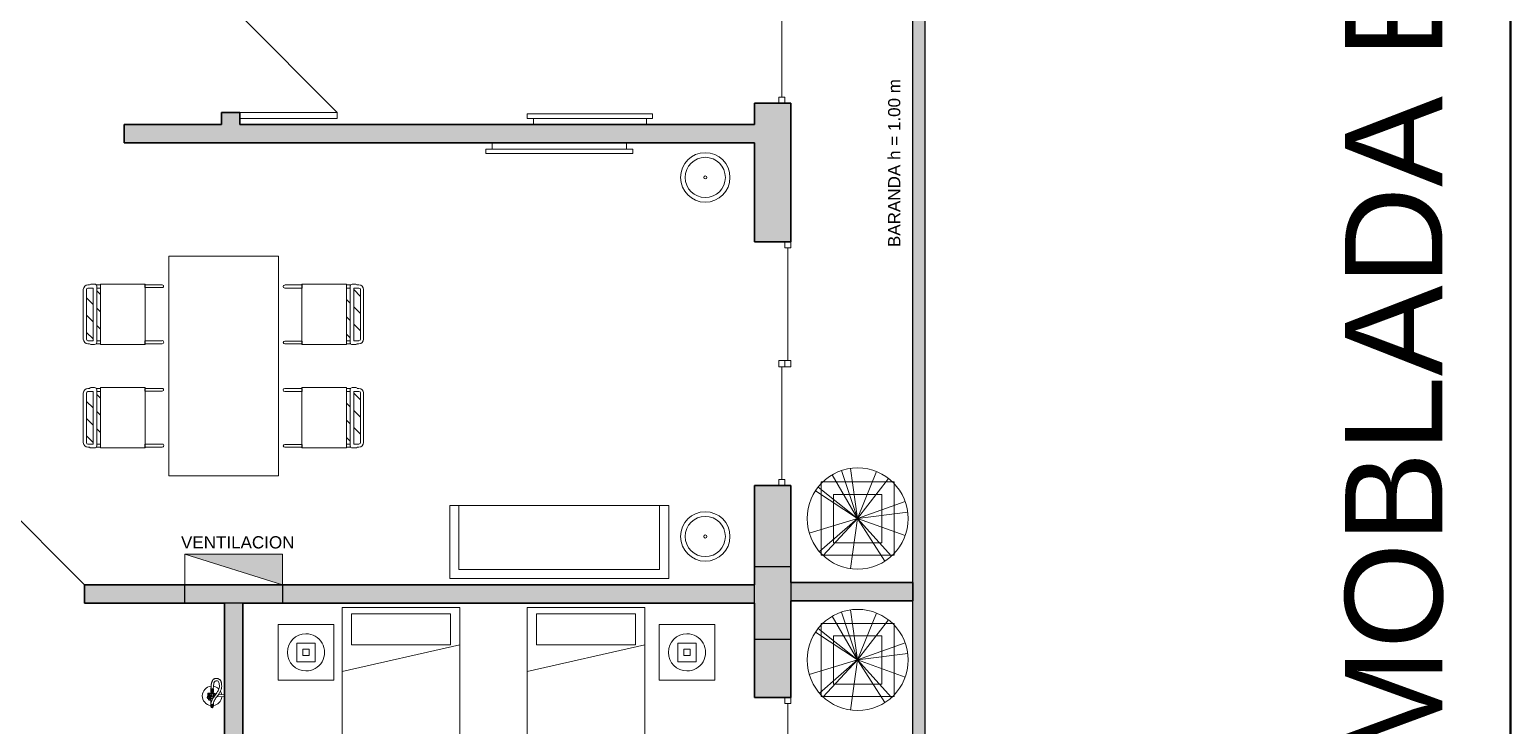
# Model space of a CAD drawing. Header units: metres. Extents: x 42 to 294, y -52 to 32.
# Drawn here: x 155.63 to 167.79, y 19.33 to 25.04 of the extents above; entities that cross this region are included whole.
import ezdxf

# ---------------------------------------------------------------- set-up
doc = ezdxf.new("R2010")
doc.units = ezdxf.units.M
doc.header["$LTSCALE"] = 0.15
doc.layers.get('0').update_dxf_attribs({"lineweight": 20})
for name, color, linetype, lineweight in [('A-DETLGEM', 3, 'Continuous', 9), ('A-DOORSYM', 1, 'Continuous', 9), ('A-ELEVOTM', 1, 'Continuous', 9), ('A-FLORPAM', 8, 'Continuous', 9), ('A-WALL', 2, 'Continuous', 30), ('E-LITEEQM', 4, 'Continuous', 9), ('I-DETLFUM', 2, 'Continuous', 9), ('L-DETLGEM', 6, 'Continuous', 9), ('L-PLNTBEM', 3, 'Continuous', 9), ('RECUADRO', 82, 'Continuous', 50), ('VENTILACIONES', 4, 'Continuous', 9)]:
    doc.layers.add(name, color=color, linetype=linetype, lineweight=lineweight)
doc.layers.add('Hatch', color=8, linetype='Continuous')
doc.layers.add('MUROS', color=11, linetype='Continuous')
doc.styles.get("Standard").update_dxf_attribs({"font": 'arial.ttf', "height": 0.15})
pattern_1 = [(315, (156.59649, 23.89981), (0.0707107, 0.0707107), [])]

# ---------------------------------------------------------------- blocks, each defined once
blk = doc.blocks.new('Deslizante-2 Paneles - 2000 x 2100mm-72-02 Primer piso')
at = {"layer": 'A-DOORSYM', "lineweight": 13}
for p, q in [((-1, 0.277), (-1, 0.227)), ((-1, 0.277), (-0.95, 0.277)), ((-0.95, 0.277), (-0.95, 0.227)), ((-0.0254, 0.277), (-0.0254, 0.227)), ((-0.0254, 0.277), (0.0254, 0.277)), ((0.0254, 0.277), (0.0254, 0.227)), ((-1, 0.227), (-0.95, 0.227)), ((-0.0254, 0.227), (-0.0254, 0.177)), ((-0.0254, 0.227), (0.0254, 0.227)), ((-0.0254, 0.227), (0.0254, 0.227)), ((-0.0254, 0.177), (0.0254, 0.177)), ((0.0254, 0.227), (0.0254, 0.177)), ((0.9492, 0.227), (0.9492, 0.177)), ((0.9492, 0.227), (1, 0.227)), ((0.9492, 0.177), (1, 0.177)), ((1, 0.227), (1, 0.177))]:
    blk.add_line(p, q, dxfattribs=at)
at = {"layer": 'A-ELEVOTM'}
for p, q in [((-0.95, 0.252), (-0.0254, 0.252)), ((0.0254, 0.202), (0.9492, 0.202))]:
    blk.add_line(p, q, dxfattribs=at)
blk = doc.blocks.new('Puerta de 1 hoja - 90 x 210 cm-70-02 Primer piso')
at = {"layer": 'A-DOORSYM', "lineweight": 13}
for p, q in [((0.717, -0.975), (-0.183, -0.075)), ((0.717, -0.975), (-0.183, -0.075)), ((0.717, -0.075), (0.717, -0.975))]:
    blk.add_line(p, q, dxfattribs=at)
blk = doc.blocks.new('Puerta de 1 hoja - 80 x 210 cm-66-02 Primer piso')
at = {"layer": 'A-DOORSYM', "lineweight": 13}
for p, q in [((0.667, 0.875), (-0.133, 0.075)), ((0.667, 0.875), (-0.133, 0.075)), ((0.667, 0.075), (0.667, 0.875))]:
    blk.add_line(p, q, dxfattribs=at)
blk = doc.blocks.new('Bed _3_ - 0965 x 1905mm - Twin-89-02 Primer piso')
at = {"layer": 'I-DETLFUM'}
for p, q in [((0.754, 0.907), (-0.211, 0.907)), ((-0.211, 0.907), (-0.211, -0.998)), ((-0.211, 0.907), (-0.211, -0.998)), ((-0.211, 0.907), (0.754, 0.907)), ((-0.135, 0.856), (-0.135, 0.602)), ((-0.135, 0.856), (0.678, 0.856)), ((0.678, 0.856), (0.678, 0.602)), ((0.754, -0.998), (0.754, 0.907)), ((0.754, 0.907), (0.754, -0.998)), ((0.754, 0.602), (-0.211, 0.384)), ((-0.135, 0.602), (0.678, 0.602)), ((-0.211, -0.998), (0.754, -0.998)), ((-0.211, -0.998), (0.754, -0.998))]:
    blk.add_line(p, q, dxfattribs=at)
blk = doc.blocks.new('Mesa-Mesita de noche - 0457 x 0457 x 0610 mm-22-02 Primer piso')
at = {"layer": 'I-DETLFUM'}
for p, q in [((0.004, 0), (0.004, 0.457)), ((0.004, 0.457), (0.461, 0.457)), ((0.461, 0.457), (0.461, 0)), ((0.461, 0), (0.004, 0))]:
    blk.add_line(p, q, dxfattribs=at)
blk = doc.blocks.new('Table Lamp _2_ - 60 watt Incandescent-23-02 Primer piso')
at = {"layer": 'E-LITEEQM'}
for p, q in [((-0.0762, -0.0762), (-0.0762, 0.0762)), ((-0.0762, 0.0762), (0.0762, 0.0762)), ((-0.0254, -0.0254), (-0.0254, 0.0254)), ((-0.0254, 0.0254), (0.0254, 0.0254)), ((0.0254, 0.0254), (0.0254, -0.0254)), ((0.0762, 0.0762), (0.0762, -0.0762)), ((0.0762, -0.0762), (-0.0762, -0.0762)), ((0.0254, -0.0254), (-0.0254, -0.0254))]:
    blk.add_line(p, q, dxfattribs=at)
for start, end in [(360, 180), (180, 360)]:
    blk.add_arc((0, 0), 0.1524, start, end, dxfattribs=at)
blk = doc.blocks.new('Television - Plasma - 42_-123-02 Primer piso')
at = {"layer": 'I-DETLFUM'}
for p, q in [((0.5715, 0.0889), (-0.4572, 0.0889)), ((-0.4572, 0.0889), (-0.4572, 0.0508)), ((-0.4572, 0.0508), (-0.4572, 0.0889)), ((-0.4572, 0.0889), (0.5715, 0.0889)), ((-0.4572, 0.0508), (-0.4064, 0.0508)), ((0.5715, 0.0508), (-0.4572, 0.0508)), ((-0.4064, 0.0508), (-0.4064, 0)), ((-0.4064, 0), (-0.4064, 0.0508)), ((0.5207, 0.0508), (0.5715, 0.0508)), ((0.5207, 0), (0.5207, 0.0508)), ((0.5207, 0.0508), (0.5207, 0)), ((0.5715, 0.0508), (0.5715, 0.0889)), ((0.5715, 0.0889), (0.5715, 0.0508))]:
    blk.add_line(p, q, dxfattribs=at)
blk = doc.blocks.new('Table - Dining _1_ - 900 x 1800mm-78-02 Primer piso')
at = {"layer": 'I-DETLFUM'}
for p, q in [((0.918, 0.545), (-0.882, 0.545)), ((-0.882, 0.545), (-0.882, -0.355)), ((-0.882, -0.355), (-0.882, 0.545)), ((-0.882, 0.545), (0.918, 0.545)), ((0.918, -0.355), (0.918, 0.545)), ((0.918, 0.545), (0.918, -0.355)), ((-0.882, -0.355), (0.918, -0.355)), ((0.918, -0.355), (-0.882, -0.355))]:
    blk.add_line(p, q, dxfattribs=at)
blk = doc.blocks.new('Chair - Kinder - Chair - Kinder-77-02 Primer piso')
at = {"layer": 'I-DETLFUM'}
for p, q in [((-0.252, 0.346), (-0.252, 0.203)), ((-0.229, 0.203), (-0.229, 0.346)), ((0.206, 0.346), (0.206, 0.203)), ((0.231, 0.203), (0.231, 0.346)), ((0.237, 0.206), (-0.258, 0.206)), ((-0.258, 0.206), (-0.258, -0.162)), ((-0.252, 0.203), (-0.229, 0.203)), ((0.206, 0.203), (0.231, 0.203)), ((0.237, -0.162), (0.237, 0.206)), ((-0.258, -0.162), (0.237, -0.162)), ((-0.258, -0.209), (-0.258, -0.239)), ((-0.226, -0.162), (-0.252, -0.162)), ((-0.252, -0.162), (-0.252, -0.196)), ((0.221, -0.192), (-0.241, -0.192)), ((-0.241, -0.192), (-0.231, -0.192)), ((-0.226, -0.192), (-0.226, -0.162)), ((-0.226, -0.222), (0.206, -0.222)), ((-0.226, -0.264), (-0.226, -0.222)), ((0.231, -0.162), (0.206, -0.162)), ((0.206, -0.162), (0.206, -0.192)), ((0.206, -0.222), (0.206, -0.264)), ((0.231, -0.196), (0.231, -0.162)), ((0.237, -0.239), (0.237, -0.209)), ((-0.252, -0.25), (-0.252, -0.264)), ((0.193, -0.276), (-0.213, -0.276)), ((-0.213, -0.302), (0.193, -0.302)), ((0.231, -0.264), (0.231, -0.25))]:
    blk.add_line(p, q, dxfattribs=at)
for centre, radius, start, end in [((-0.241, 0.346), 0.0111, 360, 180), ((0.218, 0.346), 0.0127, 360, 180), ((-0.241, -0.209), 0.0171, 92.1268, 180), ((-0.239, -0.236), 0.0192, 189.5463, 229.0764), ((-0.241, -0.209), 0.0171, 89.5465, 128.9719), ((0.22, -0.209), 0.0171, 360, 87.8732), ((0.22, -0.209), 0.0171, 51.0281, 87.8732), ((0.218, -0.236), 0.0192, 310.9236, 350.4537), ((-0.213, -0.264), 0.0381, 180, 270), ((-0.213, -0.264), 0.0127, 180, 270), ((0.193, -0.264), 0.0381, 270, 360), ((0.193, -0.264), 0.0127, 270, 360)]:
    blk.add_arc(centre, radius, start, end, dxfattribs=at)
blk = doc.blocks.new('Chair - Kinder - Chair - Kinder-105-02 Primer piso')
at = {"layer": 'I-DETLFUM'}
for p, q in [((-0.252, 0.346), (-0.252, 0.203)), ((-0.229, 0.203), (-0.229, 0.346)), ((0.206, 0.346), (0.206, 0.203)), ((0.231, 0.203), (0.231, 0.346)), ((0.237, 0.206), (-0.258, 0.206)), ((-0.258, 0.206), (-0.258, -0.162)), ((-0.252, 0.203), (-0.229, 0.203)), ((0.206, 0.203), (0.231, 0.203)), ((0.237, -0.162), (0.237, 0.206)), ((-0.258, -0.162), (0.237, -0.162)), ((-0.258, -0.209), (-0.258, -0.239)), ((-0.226, -0.162), (-0.252, -0.162)), ((-0.252, -0.162), (-0.252, -0.196)), ((0.221, -0.192), (-0.241, -0.192)), ((-0.241, -0.192), (-0.231, -0.192)), ((-0.226, -0.192), (-0.226, -0.162)), ((-0.226, -0.222), (0.206, -0.222)), ((-0.226, -0.264), (-0.226, -0.222)), ((0.231, -0.162), (0.206, -0.162)), ((0.206, -0.162), (0.206, -0.192)), ((0.206, -0.222), (0.206, -0.264)), ((0.231, -0.196), (0.231, -0.162)), ((0.237, -0.239), (0.237, -0.209)), ((-0.252, -0.25), (-0.252, -0.264)), ((0.193, -0.276), (-0.213, -0.276)), ((-0.213, -0.302), (0.193, -0.302)), ((0.231, -0.264), (0.231, -0.25))]:
    blk.add_line(p, q, dxfattribs=at)
for centre, radius, start, end in [((-0.241, 0.346), 0.0111, 360, 180), ((0.218, 0.346), 0.0127, 360, 180), ((-0.241, -0.209), 0.0171, 92.1268, 180), ((-0.239, -0.236), 0.0192, 189.5463, 229.0764), ((-0.241, -0.209), 0.0171, 89.5465, 128.9719), ((0.22, -0.209), 0.0171, 360, 87.8732), ((0.22, -0.209), 0.0171, 51.0281, 87.8732), ((0.218, -0.236), 0.0192, 310.9236, 350.4537), ((-0.213, -0.264), 0.0381, 180, 270), ((-0.213, -0.264), 0.0127, 180, 270), ((0.193, -0.264), 0.0381, 270, 360), ((0.193, -0.264), 0.0127, 270, 360)]:
    blk.add_arc(centre, radius, start, end, dxfattribs=at)
blk = doc.blocks.new('Chair - Kinder - Chair - Kinder-125-02 Primer piso')
at = {"layer": 'I-DETLFUM'}
for p, q in [((-0.252, 0.346), (-0.252, 0.203)), ((-0.229, 0.203), (-0.229, 0.346)), ((0.206, 0.346), (0.206, 0.203)), ((0.231, 0.203), (0.231, 0.346)), ((0.237, 0.206), (-0.258, 0.206)), ((-0.258, 0.206), (-0.258, -0.162)), ((-0.252, 0.203), (-0.229, 0.203)), ((0.206, 0.203), (0.231, 0.203)), ((0.237, -0.162), (0.237, 0.206)), ((-0.258, -0.162), (0.237, -0.162)), ((-0.258, -0.209), (-0.258, -0.239)), ((-0.226, -0.162), (-0.252, -0.162)), ((-0.252, -0.162), (-0.252, -0.196)), ((0.221, -0.192), (-0.241, -0.192)), ((-0.241, -0.192), (-0.231, -0.192)), ((-0.226, -0.192), (-0.226, -0.162)), ((-0.226, -0.222), (0.206, -0.222)), ((-0.226, -0.264), (-0.226, -0.222)), ((0.231, -0.162), (0.206, -0.162)), ((0.206, -0.162), (0.206, -0.192)), ((0.206, -0.222), (0.206, -0.264)), ((0.231, -0.196), (0.231, -0.162)), ((0.237, -0.239), (0.237, -0.209)), ((-0.252, -0.25), (-0.252, -0.264)), ((0.193, -0.276), (-0.213, -0.276)), ((-0.213, -0.302), (0.193, -0.302)), ((0.231, -0.264), (0.231, -0.25))]:
    blk.add_line(p, q, dxfattribs=at)
for centre, radius, start, end in [((-0.241, 0.346), 0.0111, 360, 180), ((0.218, 0.346), 0.0127, 360, 180), ((-0.241, -0.209), 0.0171, 92.1268, 180), ((-0.239, -0.236), 0.0192, 189.5463, 229.0764), ((-0.241, -0.209), 0.0171, 89.5465, 128.9719), ((0.22, -0.209), 0.0171, 360, 87.8732), ((0.22, -0.209), 0.0171, 51.0281, 87.8732), ((0.218, -0.236), 0.0192, 310.9236, 350.4537), ((-0.213, -0.264), 0.0381, 180, 270), ((-0.213, -0.264), 0.0127, 180, 270), ((0.193, -0.264), 0.0381, 270, 360), ((0.193, -0.264), 0.0127, 270, 360)]:
    blk.add_arc(centre, radius, start, end, dxfattribs=at)
blk = doc.blocks.new('Contemporary Seating - 3 Seater Sofa-84-02 Primer piso')
at = {"layer": 'I-DETLFUM'}
for p, q in [((1.021, 0), (-0.779, 0)), ((-0.779, 0), (-0.779, -0.6)), ((1.021, -0.6), (1.021, 0)), ((1.021, 0), (-0.779, 0)), ((-0.779, 0), (-0.779, -0.6)), ((-0.702, -0.076), (0.945, -0.076)), ((-0.702, -0.6), (-0.702, -0.076)), ((0.945, -0.076), (0.945, -0.6)), ((1.021, -0.6), (1.021, 0)), ((-0.779, -0.6), (1.021, -0.6)), ((-0.779, -0.6), (-0.702, -0.6)), ((-0.702, -0.6), (0.945, -0.6)), ((1.021, -0.6), (0.945, -0.6))]:
    blk.add_line(p, q, dxfattribs=at)
blk = doc.blocks.new('Television - Plasma - 50_-126-02 Primer piso')
at = {"layer": 'I-DETLFUM'}
for p, q in [((-0.4953, 0), (-0.4953, -0.0508)), ((-0.4953, 0), (-0.4953, -0.0508)), ((0.6096, -0.0508), (0.6096, 0)), ((0.6096, -0.0508), (0.6096, 0)), ((-0.4953, -0.0508), (-0.5461, -0.0508)), ((-0.5461, -0.0508), (-0.5461, -0.0889)), ((-0.5461, -0.0508), (-0.5461, -0.0889)), ((0.6604, -0.0508), (-0.5461, -0.0508)), ((-0.5461, -0.0889), (0.6604, -0.0889)), ((-0.5461, -0.0889), (0.6604, -0.0889)), ((0.6604, -0.0508), (0.6096, -0.0508)), ((0.6604, -0.0889), (0.6604, -0.0508)), ((0.6604, -0.0889), (0.6604, -0.0508))]:
    blk.add_line(p, q, dxfattribs=at)
blk = doc.blocks.new('Floor Lamp _5_ - 100 watt Incandescent-92-02 Primer piso')
at = {"layer": 'E-LITEEQM'}
for radius, start, end in [(0.203, 0, 180), (0.203, 360, 180), (0.165, 360, 180), (0.203, 180, 0), (0.203, 180, 360), (0.165, 180, 360), (0.0127, 360, 180), (0.0127, 180, 360)]:
    blk.add_arc((0, 0), radius, start, end, dxfattribs=at)
blk = doc.blocks.new('Tiesto - 0600 x 0600mm-93-02 Primer piso')
at = {"layer": 'L-DETLGEM'}
for p, q in [((-0.3, -0.3), (-0.3, 0.3)), ((-0.3, 0.3), (0.3, 0.3)), ((0.3, 0.3), (0.3, -0.3)), ((-0.1984, 0.1984), (-0.1984, -0.1984)), ((0.1984, 0.1984), (-0.1984, 0.1984)), ((0.1984, -0.1984), (0.1984, 0.1984)), ((-0.1984, -0.1984), (0.1984, -0.1984)), ((0.3, -0.3), (-0.3, -0.3))]:
    blk.add_line(p, q, dxfattribs=at)
blk = doc.blocks.new('RPC Tree - Deciduous - Gray Birch - 1_5 Meter-94-02 Primer piso')
at = {"layer": 'L-PLNTBEM'}
for q in [(-0.133, 0.393), (-0.059, 0.411), (0.156, 0.385), (-0.325, 0.257), (-0.209, 0.359), (0.254, 0.328), (-0.347, 0.228), (0.39, 0.141), (-0.397, -0.119), (-0.314, -0.271), (-0.284, -0.302), (-0.059, -0.411), (0.412, 0.053), (0.224, -0.349), (0.278, -0.308), (0.391, -0.14)]:
    blk.add_line((0, 0), q, dxfattribs=at)
for start, end in [(360, 180), (180, 360)]:
    blk.add_arc((0, 0), 0.415, start, end, dxfattribs=at)
blk = doc.blocks.new('Extintor Planta - Extintor Planta-127-02 Primer piso')
at = {"layer": 'A-DETLGEM'}
for p, q in [((-0.033, 0), (0.033, 0)), ((-0.033, -0.003), (-0.033, 0)), ((0.033, 0), (0.033, -0.003)), ((-0.056, -0.091), (-0.033, -0.091)), ((-0.056, -0.113), (-0.056, -0.091)), ((-0.032, -0.092), (-0.056, -0.092)), ((-0.032, -0.112), (-0.056, -0.112)), ((-0.033, -0.113), (-0.056, -0.113)), ((-0.033, -0.095), (-0.055, -0.095)), ((-0.033, -0.097), (-0.055, -0.097)), ((-0.033, -0.098), (-0.055, -0.098)), ((-0.033, -0.106), (-0.055, -0.106)), ((-0.033, -0.106), (-0.055, -0.106)), ((-0.033, -0.109), (-0.055, -0.109)), ((-0.011, -0.003), (-0.033, -0.003)), ((-0.031, -0.111), (-0.031, -0.093)), ((-0.024, -0.094), (-0.031, -0.094)), ((-0.031, -0.094), (-0.031, -0.109)), ((-0.031, -0.109), (-0.031, -0.094)), ((-0.024, -0.109), (-0.031, -0.109)), ((-0.024, -0.102), (-0.03, -0.102)), ((-0.024, -0.093), (-0.019, -0.093)), ((-0.024, -0.11), (-0.024, -0.093)), ((-0.024, -0.094), (-0.024, -0.109)), ((-0.024, -0.109), (-0.024, -0.094)), ((-0.024, -0.094), (-0.024, -0.109)), ((-0.024, -0.109), (-0.024, -0.094)), ((-0.019, -0.11), (-0.024, -0.11)), ((-0.019, -0.111), (-0.019, -0.093)), ((-0.017, -0.078), (-0.016, -0.077)), ((-0.017, -0.079), (-0.017, -0.078)), ((-0.016, -0.08), (-0.017, -0.079)), ((-0.017, -0.08), (-0.008, -0.08)), ((-0.017, -0.091), (-0.017, -0.08)), ((0.015, -0.091), (-0.017, -0.091)), ((-0.017, -0.113), (0.085, -0.113)), ((-0.017, -0.124), (-0.017, -0.113)), ((-0.008, -0.077), (-0.016, -0.077)), ((-0.016, -0.077), (-0.008, -0.077)), ((-0.008, -0.08), (-0.016, -0.08)), ((-0.014, -0.079), (-0.014, -0.078)), ((-0.014, -0.078), (-0.014, -0.079)), ((-0.008, -0.05), (-0.009, -0.005)), ((-0.009, -0.101), (0.006, -0.1)), ((-0.009, -0.1), (0.006, -0.1)), ((-0.009, -0.103), (0.006, -0.103)), ((-0.009, -0.104), (0.006, -0.104)), ((-0.008, -0.091), (-0.008, -0.074)), ((-0.003, -0.124), (-0.003, -0.113)), ((0.007, -0.091), (0.007, -0.085)), ((0.008, -0.062), (0.009, -0.005)), ((0.01, -0.111), (0.01, -0.093)), ((0.033, -0.003), (0.011, -0.003)), ((0.011, -0.113), (0.011, -0.116)), ((0.014, -0.113), (0.014, -0.117)), ((0.024, -0.111), (0.024, -0.097)), ((0.034, -0.113), (0.034, -0.113)), ((0.059, -0.091), (0.085, -0.091)), ((0.067, -0.091), (0.077, -0.091)), ((0.067, -0.112), (0.077, -0.112)), ((0.078, -0.091), (0.068, -0.091)), ((0.068, -0.092), (0.078, -0.092)), ((0.068, -0.111), (0.078, -0.111)), ((0.078, -0.112), (0.068, -0.112)), ((0.083, -0.095), (0.073, -0.095)), ((0.073, -0.095), (0.084, -0.095)), ((0.083, -0.108), (0.073, -0.108)), ((0.073, -0.108), (0.084, -0.108)), ((0.074, -0.097), (0.085, -0.097)), ((0.074, -0.098), (0.084, -0.098)), ((0.074, -0.105), (0.084, -0.105)), ((0.074, -0.106), (0.085, -0.106)), ((-0.021, -0.124), (-0.022, -0.125)), ((0.002, -0.125), (-0.022, -0.125)), ((-0.022, -0.125), (-0.022, -0.134)), ((-0.022, -0.134), (-0.021, -0.136)), ((0.002, -0.134), (-0.022, -0.134)), ((0, -0.124), (-0.021, -0.124)), ((-0.021, -0.136), (0, -0.136)), ((0.002, -0.125), (0, -0.124)), ((0, -0.136), (0.002, -0.134)), ((0.002, -0.134), (0.002, -0.125)), ((0.022, -0.129), (0.027, -0.129)), ((0.022, -0.13), (0.027, -0.13))]:
    blk.add_line(p, q, dxfattribs=at)
blk.add_circle((0.014, -0.129), 0.0086, dxfattribs=at)
for centre, radius, start, end in [((0.002, -0.102), 0.08, 135.9144, 172.2983), ((0.002, -0.102), 0.08, 185.9533, 352.0968), ((-0.055, -0.096), 0.00125, 87.7534, 272.2466), ((-0.055, -0.096), 0.0015, 180, 270), ((-0.055, -0.107), 0.0015, 90, 180), ((-0.055, -0.107), 0.00125, 87.7534, 272.2466), ((0.002, -0.102), 0.08, 97.6108, 120.165), ((-0.033, -0.093), 0.002, 0, 90), ((-0.033, -0.096), 0.00125, 267.7534, 92.2466), ((-0.033, -0.096), 0.0015, 270, 2.3082), ((-0.033, -0.107), 0.0015, 0, 90), ((-0.033, -0.107), 0.00125, 267.7534, 92.2466), ((-0.033, -0.111), 0.002, 270, 0), ((-0.02, -0.098), 0.0113, 159.7422, 200.2578), ((-0.02, -0.105), 0.0113, 159.7422, 200.2578), ((0.002, -0.102), 0.028, 132.7949, 163.8176), ((0.002, -0.102), 0.028, 196.1824, 227.2051), ((-0.035, -0.098), 0.0113, 339.7422, 20.2578), ((-0.035, -0.105), 0.0113, 339.7422, 20.2578), ((-0.017, -0.093), 0.002, 90, 180), ((-0.017, -0.111), 0.002, 180, 270), ((-0.016, -0.08), 0.0031, 55.6158, 124.3842), ((-0.016, -0.077), 0.0031, 235.6158, 304.3842), ((-0.01, -0.089), 0.0116, 75.4775, 107.588), ((-0.01, -0.068), 0.0116, 252.412, 284.5225), ((0.002, -0.102), 0.028, 108.9791, 119.0924), ((-0.011, -0.005), 0.002, 0, 90), ((-0.009, -0.102), 0.002, 90, 270), ((-0.009, -0.102), 0.001, 90, 270), ((0, -0.076), 0.005, 185.0996, 281.5457), ((0, -0.076), 0.004, 199.6469, 266.9771), ((0.002, -0.102), 0.019, 254.7425, 283.427), ((0.002, -0.102), 0.02, 255.5225, 279.103), ((0.014, -0.129), 0.012, 111.6043, 356.6434), ((0.006, -0.102), 0.0015, 270, 90), ((0.006, -0.102), 0.002, 270, 90), ((0.011, -0.005), 0.002, 90, 180), ((0.002, -0.102), 0.08, 7.9032, 84.6893), ((0.009, -0.116), 0.002, 291.6043, 0), ((0.014, -0.129), 0.012, 1.4206, 102.9565), ((0.002, -0.102), 0.019, 311.384, 324.6235), ((0.002, -0.102), 0.02, 308.9062, 326.633), ((0.002, -0.102), 0.028, 317.5683, 336.8386), ((0.065, -0.102), 0.0097, 240.3001, 93.6967), ((0.065, -0.092), 0.001, 95.1964, 167.3578), ((0.064, -0.102), 0.0095, 270, 85.8221), ((0.065, -0.111), 0.001, 192.6422, 264.8036), ((0.066, -0.102), 0.0105, 84.8036, 95.1964), ((0.066, -0.102), 0.0105, 264.8036, 275.1964), ((0.067, -0.092), 0.001, 348.7613, 84.8036), ((0.067, -0.111), 0.001, 275.1964, 11.2387), ((0.073, -0.096), 0.001, 35.1964, 116.6), ((0.073, -0.107), 0.001, 243.4, 324.8036), ((0.065, -0.102), 0.0105, 24.8036, 35.1964), ((0.065, -0.102), 0.0105, 324.8036, 335.1964), ((0.073, -0.098), 0.001, 303.4, 24.8036), ((0.073, -0.105), 0.001, 335.1964, 56.6), ((0.077, -0.092), 0.001, 348.7613, 84.8036), ((0.077, -0.111), 0.001, 275.1964, 11.2387), ((0.075, -0.102), 0.0097, 41.8777, 71.729), ((0.075, -0.102), 0.0097, 288.271, 318.1223), ((0.079, -0.102), 0.008, 283.1821, 76.8179), ((0.082, -0.102), 0.011, 270, 90), ((0.083, -0.096), 0.001, 35.1964, 91.717), ((0.083, -0.107), 0.001, 268.283, 324.8036), ((0.075, -0.102), 0.0105, 24.8036, 35.1964), ((0.084, -0.098), 0.001, 303.4, 24.8036), ((0.075, -0.102), 0.0097, 360, 18.953), ((0.075, -0.102), 0.0097, 341.047, 0), ((0.084, -0.105), 0.001, 335.1964, 56.6), ((0.075, -0.102), 0.0105, 324.8036, 335.1964), ((0.085, -0.102), 0.011, 270, 90), ((0.079, -0.102), 0.007, 323.9259, 36.0741), ((0.092, -0.102), 0.007, 289.664, 70.336), ((0.002, -0.102), 0.028, 270, 270.666), ((0.002, -0.102), 0.028, 277.6417, 310.5926), ((0.022, -0.129), 0.0005, 90, 270)]:
    blk.add_arc(centre, radius, start, end, dxfattribs=at)
blk.add_ellipse((0.012, -0.119), major_axis=(-0.00015, 0.00169), ratio=0.811951, dxfattribs=at)
for points, knots in [([(0.069, -0.093), (0.064, -0.092), (0.061, -0.091), (0.053, -0.089), (0.05, -0.087), (0.045, -0.086), (0.044, -0.085), (0.042, -0.085), (0.041, -0.084), (0.04, -0.084), (0.04, -0.083), (0.038, -0.083), (0.037, -0.082), (0.033, -0.08), (0.031, -0.079), (0.026, -0.076), (0.024, -0.074), (0.019, -0.071), (0.017, -0.069), (0.011, -0.064), (0.007, -0.061), (-0.003, -0.054), (-0.007, -0.051), (-0.014, -0.046), (-0.017, -0.045), (-0.021, -0.042), (-0.022, -0.041), (-0.027, -0.038), (-0.03, -0.037), (-0.037, -0.033), (-0.04, -0.032), (-0.048, -0.029), (-0.052, -0.027), (-0.057, -0.026), (-0.058, -0.026), (-0.06, -0.025), (-0.061, -0.025), (-0.063, -0.025), (-0.064, -0.024), (-0.067, -0.024), (-0.068, -0.024), (-0.074, -0.023), (-0.078, -0.023), (-0.085, -0.023), (-0.089, -0.024), (-0.093, -0.024), (-0.093, -0.024), (-0.095, -0.024), (-0.095, -0.024), (-0.096, -0.024), (-0.097, -0.024), (-0.099, -0.025), (-0.1, -0.025), (-0.104, -0.025), (-0.106, -0.026), (-0.111, -0.027), (-0.113, -0.028), (-0.117, -0.029), (-0.119, -0.03), (-0.123, -0.032), (-0.125, -0.033), (-0.128, -0.036), (-0.13, -0.037), (-0.132, -0.039), (-0.132, -0.04), (-0.133, -0.041), (-0.133, -0.041), (-0.134, -0.042), (-0.134, -0.043), (-0.135, -0.044), (-0.136, -0.045), (-0.138, -0.048), (-0.138, -0.05), (-0.14, -0.054), (-0.14, -0.057), (-0.141, -0.06), (-0.141, -0.061), (-0.141, -0.063), (-0.141, -0.064), (-0.141, -0.066), (-0.141, -0.067), (-0.141, -0.071), (-0.141, -0.073), (-0.14, -0.077), (-0.14, -0.079), (-0.138, -0.082), (-0.138, -0.084), (-0.137, -0.086), (-0.136, -0.087), (-0.135, -0.089), (-0.134, -0.091), (-0.131, -0.093), (-0.13, -0.094), (-0.128, -0.096), (-0.127, -0.097), (-0.125, -0.098), (-0.123, -0.099), (-0.12, -0.101), (-0.118, -0.102), (-0.115, -0.103), (-0.113, -0.104), (-0.111, -0.105), (-0.11, -0.105), (-0.108, -0.105), (-0.108, -0.105), (-0.105, -0.106), (-0.104, -0.106), (-0.099, -0.107), (-0.096, -0.108), (-0.09, -0.109), (-0.086, -0.109), (-0.08, -0.11), (-0.078, -0.11), (-0.076, -0.11), (-0.074, -0.11), (-0.073, -0.11), (-0.072, -0.11), (-0.07, -0.11), (-0.069, -0.11), (-0.066, -0.11), (-0.065, -0.111), (-0.061, -0.111), (-0.059, -0.111), (-0.056, -0.111)], [0, 0, 0, 0, 12.628374, 12.628374, 25.256748, 25.256748, 30.408273, 30.408273, 32.810476, 32.810476, 35.212678, 35.212678, 40.017083, 40.017083, 49.625893, 49.625893, 59.234703, 59.234703, 67.105643, 67.105643, 83.617408, 83.617408, 100.129174, 100.129174, 107.953215, 107.953215, 112.869617, 112.869617, 122.70242, 122.70242, 132.535223, 132.535223, 142.368026, 142.368026, 145.233451, 145.233451, 147.484006, 147.484006, 149.734561, 149.734561, 154.23567, 154.23567, 163.457339, 163.457339, 172.679009, 172.679009, 174.337146, 174.337146, 175.835512, 175.835512, 177.333879, 177.333879, 180.330613, 180.330613, 185.280729, 185.280729, 190.230844, 190.230844, 193.903437, 193.903437, 197.576029, 197.576029, 200.533896, 200.533896, 201.565321, 201.565321, 202.424703, 202.424703, 203.284085, 203.284085, 205.002849, 205.002849, 208.63314, 208.63314, 212.263432, 212.263432, 214.290056, 214.290056, 216.058802, 216.058802, 217.827548, 217.827548, 221.217195, 221.217195, 224.606841, 224.606841, 226.313124, 226.313124, 227.846636, 227.846636, 230.109339, 230.109339, 232.372042, 232.372042, 234.634746, 234.634746, 236.897449, 236.897449, 240.706675, 240.706675, 244.515901, 244.515901, 246.372383, 246.372383, 248.228864, 248.228864, 251.941827, 251.941827, 259.367753, 259.367753, 269.878861, 269.878861, 274.886822, 274.886822, 278.207164, 278.207164, 280.860914, 280.860914, 283.514665, 283.514665, 288.822165, 288.822165, 294.320287, 294.320287, 294.320287, 294.320287]), ([(0.064, -0.111), (0.054, -0.108), (0.032, -0.103), (0.001, -0.08), (-0.029, -0.058), (-0.062, -0.041), (-0.091, -0.042), (-0.118, -0.046), (-0.124, -0.065), (-0.121, -0.08), (-0.099, -0.09), (-0.077, -0.091), (-0.061, -0.092), (-0.056, -0.092)], [0, 0, 0, 0, 32.609078, 67.073318, 113.150037, 146.136726, 174.512032, 201.860882, 215.093168, 227.864963, 246.335501, 279.385254, 294.320287, 294.320287, 294.320287, 294.320287]), ([(0.027, -0.13), (0.027, -0.13), (0.027, -0.13), (0.027, -0.13), (0.027, -0.13), (0.032, -0.13), (0.032, -0.13), (0.034, -0.13), (0.034, -0.129), (0.035, -0.129), (0.035, -0.129), (0.036, -0.128), (0.036, -0.128), (0.037, -0.127), (0.037, -0.127), (0.037, -0.126), (0.037, -0.125), (0.037, -0.123), (0.037, -0.122), (0.037, -0.12), (0.037, -0.119), (0.037, -0.116), (0.036, -0.114), (0.035, -0.113)], [0, 0, 0, 0, 0.96333, 0.96333, 2.889989, 2.889989, 5.040517, 5.040517, 6.840096, 6.840096, 7.911251, 7.911251, 8.945252, 8.945252, 9.979252, 9.979252, 12.571439, 12.571439, 14.219955, 14.219955, 17.617879, 17.617879, 23.39155, 23.39155, 23.39155, 23.39155]), ([(0.027, -0.129), (0.027, -0.129), (0.027, -0.129), (0.029, -0.128), (0.03, -0.128), (0.031, -0.128), (0.032, -0.128), (0.033, -0.128), (0.034, -0.128), (0.034, -0.128), (0.034, -0.127), (0.035, -0.127), (0.035, -0.127), (0.035, -0.126), (0.035, -0.126), (0.036, -0.125), (0.036, -0.124), (0.036, -0.122), (0.036, -0.122), (0.036, -0.121), (0.036, -0.12), (0.036, -0.119), (0.035, -0.118), (0.035, -0.116), (0.034, -0.114), (0.034, -0.113)], [0, 0, 0, 0, 0.961919, 0.961919, 2.885757, 2.885757, 5.037517, 5.037517, 6.837759, 6.837759, 8.074039, 8.074039, 9.310319, 9.310319, 10.5466, 10.5466, 13.362107, 13.362107, 14.759443, 14.759443, 16.156779, 16.156779, 18.95145, 18.95145, 23.688403, 23.688403, 23.688403, 23.688403])]:
    blk.add_open_spline(points, degree=3, knots=knots, dxfattribs=at)

msp = doc.modelspace()

# ---------------------------------------------------------------- hatches: boundary and pattern name
at = {"layer": 'A-FLORPAM'}
h = msp.add_hatch(dxfattribs=at)
h.set_pattern_fill('FP1_2', color=256, style=0, pattern_type=2)
h.set_pattern_definition(pattern_1)
edge = h.paths.add_edge_path(flags=0)
edge.add_line((156.155, 22.489), (156.155, 22.921))
edge.add_line((156.155, 22.921), (156.113, 22.921))
edge.add_arc((156.113, 22.908), 0.0127, 90, 180)
edge.add_line((156.101, 22.908), (156.101, 22.502))
edge.add_arc((156.113, 22.502), 0.0127, 180, 270)
edge.add_line((156.113, 22.489), (156.155, 22.489))
h = msp.add_hatch(dxfattribs=at)
h.set_pattern_fill('FP1_2', color=256, style=0, pattern_type=2)
h.set_pattern_definition(pattern_1)
h.paths.add_polyline_path([(156.215, 22.921), (156.185, 22.921), (156.185, 22.489), (156.215, 22.489)], flags=0)
h = msp.add_hatch(dxfattribs=at)
h.set_pattern_fill('FP1_2', color=256, style=0, pattern_type=2)
h.set_pattern_definition(pattern_1)
h.paths.add_polyline_path([(158.236, 22.489), (158.266, 22.489), (158.266, 22.921), (158.236, 22.921)], flags=0)
h = msp.add_hatch(dxfattribs=at)
h.set_pattern_fill('FP1_2', color=256, style=0, pattern_type=2)
h.set_pattern_definition(pattern_1)
edge = h.paths.add_edge_path(flags=0)
edge.add_line((158.296, 22.921), (158.296, 22.489))
edge.add_line((158.296, 22.489), (158.338, 22.489))
edge.add_arc((158.338, 22.502), 0.0127, 270, 360)
edge.add_line((158.351, 22.502), (158.351, 22.908))
edge.add_arc((158.338, 22.908), 0.0127, 360, 450)
edge.add_line((158.338, 22.921), (158.296, 22.921))
h = msp.add_hatch(dxfattribs=at)
h.set_pattern_fill('FP1_2', color=256, style=0, pattern_type=2)
h.set_pattern_definition(pattern_1)
edge = h.paths.add_edge_path(flags=0)
edge.add_line((156.155, 21.64), (156.155, 22.072))
edge.add_line((156.155, 22.072), (156.113, 22.072))
edge.add_arc((156.113, 22.06), 0.0127, 90, 180)
edge.add_line((156.101, 22.06), (156.101, 21.653))
edge.add_arc((156.113, 21.653), 0.0127, 180, 270)
edge.add_line((156.113, 21.64), (156.155, 21.64))
h = msp.add_hatch(dxfattribs=at)
h.set_pattern_fill('FP1_2', color=256, style=0, pattern_type=2)
h.set_pattern_definition(pattern_1)
h.paths.add_polyline_path([(156.215, 22.072), (156.185, 22.072), (156.185, 21.64), (156.215, 21.64)], flags=0)
h = msp.add_hatch(dxfattribs=at)
h.set_pattern_fill('FP1_2', color=256, style=0, pattern_type=2)
h.set_pattern_definition(pattern_1)
h.paths.add_polyline_path([(158.236, 21.64), (158.266, 21.64), (158.266, 22.072), (158.236, 22.072)], flags=0)
h = msp.add_hatch(dxfattribs=at)
h.set_pattern_fill('FP1_2', color=256, style=0, pattern_type=2)
h.set_pattern_definition(pattern_1)
edge = h.paths.add_edge_path(flags=0)
edge.add_line((158.296, 22.072), (158.296, 21.64))
edge.add_line((158.296, 21.64), (158.338, 21.64))
edge.add_arc((158.338, 21.653), 0.0127, 270, 360)
edge.add_line((158.351, 21.653), (158.351, 22.06))
edge.add_arc((158.338, 22.06), 0.0127, 360, 450)
edge.add_line((158.338, 22.072), (158.296, 22.072))
at = {"layer": 'Hatch', "ltscale": 0.2}
for points in [[(161.884, 20.637), (161.584, 20.637), (161.584, 20.037), (161.884, 20.037)], [(157.709, 20.487), (156.909, 20.487), (156.909, 20.337), (157.709, 20.337)]]:
    msp.add_hatch(color=256, dxfattribs=at).paths.add_polyline_path(points)
at = {"layer": 'MUROS'}
h = msp.add_hatch(color=256, dxfattribs=at)
h.paths.add_polyline_path([(162.884, 20.506), (161.884, 20.506), (161.884, 20.356), (162.884, 20.356)], flags=17)
h.paths.add_polyline_path([(161.884, 21.3), (161.584, 21.3), (161.584, 20.637), (161.884, 20.637)])
h.paths.add_polyline_path([(161.884, 20.037), (161.584, 20.037), (161.584, 19.562), (161.884, 19.562)])
h.paths.add_polyline_path([(161.584, 20.487), (157.709, 20.487), (157.709, 20.337), (161.584, 20.337)])
h.paths.add_polyline_path([(162.984, 27.612), (161.884, 27.612), (161.884, 27.512), (162.884, 27.512), (162.884, 20.506), (162.884, 20.356), (162.884, 16.812), (161.884, 16.812), (161.884, 16.712), (162.984, 16.712)])
h.paths.add_polyline_path([(161.884, 24.437), (161.584, 24.437), (161.584, 24.262), (157.359, 24.262), (157.359, 24.362), (157.209, 24.362), (157.209, 24.262), (156.409, 24.262), (156.409, 24.112), (161.584, 24.112), (161.584, 23.3), (161.884, 23.3)])
h.paths.add_polyline_path([(161.084, 27.612), (157.709, 27.612), (157.709, 27.462), (161.084, 27.462)])
h.paths.add_polyline_path([(161.884, 27.012), (161.584, 27.012), (161.584, 26.437), (161.884, 26.437)])
h.paths.add_polyline_path([(157.359, 27.462), (157.209, 27.462), (157.209, 25.412), (157.109, 25.412), (157.109, 25.262), (157.209, 25.262), (157.209, 25.162), (157.359, 25.162), (157.359, 25.262), (157.959, 25.262), (157.959, 25.412), (157.359, 25.412)])
h.paths.add_polyline_path([(155.709, 27.462), (156.909, 27.462), (156.909, 27.612), (152.409, 27.612), (152.409, 27.462), (155.559, 27.462), (155.559, 25.412), (154.959, 25.412), (154.959, 25.162), (155.109, 25.162), (155.109, 25.262), (156.409, 25.262), (156.409, 25.412), (155.709, 25.412)])
h = msp.add_hatch(color=256, dxfattribs=at)
h.paths.add_polyline_path([(155.109, 23.212), (154.959, 23.212), (154.959, 20.487), (154.884, 20.487), (154.884, 20.337), (155.184, 20.337), (155.184, 20.487), (155.134, 20.487), (155.109, 20.487)])
h.paths.add_polyline_path([(156.909, 20.487), (156.084, 20.487), (156.084, 20.337), (156.909, 20.337)])
h = msp.add_hatch(color=256, dxfattribs=at)
h.paths.add_polyline_path([(145.409, 13.812), (144.259, 13.812), (144.259, 13.662), (144.884, 13.662), (144.884, 13.012), (145.184, 13.012), (145.184, 13.512), (145.409, 13.512)])
h.paths.add_polyline_path([(146.459, 13.812), (146.209, 13.812), (146.209, 13.512), (146.459, 13.512), (146.459, 13.662)])
h.paths.add_polyline_path([(147.072, 13.812), (146.609, 13.812), (146.609, 13.662), (146.609, 13.512), (147.072, 13.512)])
h.paths.add_polyline_path([(149.109, 13.812), (149.072, 13.812), (149.072, 13.512), (149.109, 13.512)])
h.paths.add_polyline_path([(151.309, 13.662), (149.909, 13.662), (149.909, 13.512), (151.309, 13.512)])
h.paths.add_polyline_path([(149.759, 13.512), (149.459, 13.512), (149.459, 13.012), (149.759, 13.012)])
h.paths.add_polyline_path([(151.459, 15.262), (150.459, 15.262), (150.459, 15.112), (151.309, 15.112), (151.309, 14.112), (151.459, 14.112)])
h.paths.add_polyline_path([(157.384, 20.337), (157.234, 20.337), (157.234, 18.812), (155.859, 18.812), (155.859, 18.662), (155.909, 18.662), (155.934, 18.662), (155.934, 16.062), (156.084, 16.062), (156.084, 16.662), (156.434, 16.662), (156.434, 16.812), (156.084, 16.812), (156.084, 18.662), (157.234, 18.662), (157.234, 17.134), (157.384, 17.134)])
at = {"layer": 'VENTILACIONES'}
msp.add_hatch(color=256, dxfattribs=at).paths.add_polyline_path([(157.709, 20.737), (156.909, 20.737), (157.709, 20.487)])

# ---------------------------------------------------------------- linework, layer by layer
at = {"layer": 'A-DOORSYM'}
for p, q in [((157.359, 24.312), (157.359, 24.362)), ((158.159, 24.362), (158.159, 24.312)), ((158.159, 24.312), (157.359, 24.312))]:
    msp.add_line(p, q, dxfattribs=at)
at = {"layer": 'A-WALL'}
for p, q in [((162.984, 27.612), (162.984, 16.712)), ((162.884, 20.506), (162.884, 27.512)), ((162.884, 16.812), (162.884, 20.356))]:
    msp.add_line(p, q, dxfattribs=at)
at = {"layer": 'A-WALL', "lineweight": 35}
for p, q in [((161.584, 24.437), (161.584, 24.262)), ((161.884, 24.437), (161.584, 24.437)), ((161.884, 23.3), (161.884, 24.437)), ((157.209, 24.362), (157.209, 24.262)), ((157.359, 24.362), (157.209, 24.362)), ((157.359, 24.262), (157.359, 24.362)), ((157.209, 24.262), (156.409, 24.262)), ((156.409, 24.262), (156.409, 24.112)), ((161.584, 24.262), (157.359, 24.262)), ((156.409, 24.112), (161.584, 24.112)), ((161.584, 24.112), (161.584, 23.3)), ((161.584, 23.3), (161.884, 23.3)), ((161.584, 21.3), (161.584, 20.487)), ((161.884, 21.3), (161.584, 21.3)), ((161.884, 20.506), (161.884, 21.3)), ((161.584, 20.487), (156.084, 20.487)), ((156.084, 20.487), (156.084, 20.337)), ((162.884, 20.506), (161.884, 20.506)), ((162.884, 20.356), (162.884, 20.506)), ((156.084, 20.337), (157.234, 20.337)), ((157.234, 20.337), (157.234, 18.812)), ((157.384, 16.812), (157.384, 20.337)), ((157.384, 20.337), (161.584, 20.337)), ((161.584, 20.337), (161.584, 19.562)), ((161.884, 19.562), (161.884, 20.356)), ((161.884, 20.356), (162.884, 20.356)), ((161.584, 19.562), (161.884, 19.562))]:
    msp.add_line(p, q, dxfattribs=at)
at = {"layer": 'Hatch', "ltscale": 0.2}
for p, q in [((161.584, 20.637), (161.884, 20.637)), ((161.584, 20.037), (161.584, 20.637)), ((161.884, 20.637), (161.884, 20.037)), ((156.909, 20.337), (156.909, 20.487)), ((156.909, 20.487), (157.709, 20.487)), ((157.709, 20.487), (157.709, 20.337)), ((157.709, 20.337), (156.909, 20.337)), ((161.884, 20.037), (161.584, 20.037))]:
    msp.add_line(p, q, dxfattribs=at)
at = {"layer": 'RECUADRO', "ltscale": 0.1}
msp.add_line((167.791, 31.505), (167.791, -51.757), dxfattribs=at)
at = {"layer": 'VENTILACIONES'}
for p, q in [((156.909, 20.487), (156.909, 20.737)), ((156.909, 20.737), (157.709, 20.737)), ((156.909, 20.737), (157.709, 20.487)), ((157.709, 20.737), (157.709, 20.487))]:
    msp.add_line(p, q, dxfattribs=at)

# ---------------------------------------------------------------- block references
at = {"layer": 'A-DETLGEM', "rotation": 269.9999999999997}
msp.add_blockref('Extintor Planta - Extintor Planta-127-02 Primer piso', (157.234, 19.577), dxfattribs=at)
at = {"layer": 'A-DOORSYM'}
for name, p, rotation in [('Deslizante-2 Paneles - 2000 x 2100mm-72-02 Primer piso', (161.607, 25.437), 269.9999999999999), ('Puerta de 1 hoja - 80 x 210 cm-66-02 Primer piso', (157.284, 25.029), 270), ('Deslizante-2 Paneles - 2000 x 2100mm-72-02 Primer piso', (161.607, 22.3), 269.9999999999999), ('Puerta de 1 hoja - 90 x 210 cm-70-02 Primer piso', (155.901, 20.412), 180), ('Deslizante-2 Paneles - 2000 x 2100mm-72-02 Primer piso', (161.607, 18.562), 269.9999999999999)]:
    msp.add_blockref(name, p, dxfattribs=dict(at, rotation=rotation))
at = {"layer": 'E-LITEEQM'}
for p in [(161.181, 23.828), (161.181, 20.883)]:
    msp.add_blockref('Floor Lamp _5_ - 100 watt Incandescent-92-02 Primer piso', p, dxfattribs=at)
at = {"layer": 'E-LITEEQM', "rotation": 270.0000000000001}
for p in [(157.903, 19.932), (161.031, 19.932)]:
    msp.add_blockref('Table Lamp _2_ - 60 watt Incandescent-23-02 Primer piso', p, dxfattribs=at)
at = {"layer": 'I-DETLFUM'}
for name, p in [('Television - Plasma - 42_-123-02 Primer piso', (160.177, 24.262)), ('Television - Plasma - 50_-126-02 Primer piso', (159.926, 24.112)), ('Bed _3_ - 0965 x 1905mm - Twin-89-02 Primer piso', (158.411, 19.392)), ('Bed _3_ - 0965 x 1905mm - Twin-89-02 Primer piso', (159.931, 19.392))]:
    msp.add_blockref(name, p, dxfattribs=at)
for name, p, rotation in [('Table - Dining _1_ - 900 x 1800mm-78-02 Primer piso', (157.322, 22.263), 89.99999999999741), ('Chair - Kinder - Chair - Kinder-125-02 Primer piso', (156.377, 22.695), 269.9999999999995), ('Chair - Kinder - Chair - Kinder-105-02 Primer piso', (158.074, 22.715), 89.99999999999933), ('Chair - Kinder - Chair - Kinder-125-02 Primer piso', (156.377, 21.846), 269.9999999999995), ('Chair - Kinder - Chair - Kinder-77-02 Primer piso', (158.074, 21.867), 89.99999999999972), ('Contemporary Seating - 3 Seater Sofa-84-02 Primer piso', (160.104, 20.537), 180), ('Mesa-Mesita de noche - 0457 x 0457 x 0610 mm-22-02 Primer piso', (157.675, 20.164), 270.0000000000001), ('Mesa-Mesita de noche - 0457 x 0457 x 0610 mm-22-02 Primer piso', (160.802, 20.164), 270.0000000000001)]:
    msp.add_blockref(name, p, dxfattribs=dict(at, rotation=rotation))
at = {"layer": 'L-DETLGEM'}
for p in [(162.432, 21.03), (162.432, 19.87)]:
    msp.add_blockref('Tiesto - 0600 x 0600mm-93-02 Primer piso', p, dxfattribs=at)
at = {"layer": 'L-PLNTBEM'}
for p in [(162.432, 21.03), (162.432, 19.87)]:
    msp.add_blockref('RPC Tree - Deciduous - Gray Birch - 1_5 Meter-94-02 Primer piso', p, dxfattribs=at)

# ---------------------------------------------------------------- texts
at = {"ltscale": 0.1, "insert": (162.682, 23.257), "char_height": 0.1, "width": 1.54537, "attachment_point": 1, "rotation": 90}
msp.add_mtext('BARANDA h = 1.00 m', dxfattribs=at)
at = {"ltscale": 0.1, "insert": (156.877, 20.885), "char_height": 0.1, "width": 2.14772, "attachment_point": 1}
msp.add_mtext('VENTILACION', dxfattribs=at)
at = {"layer": 'RECUADRO', "ltscale": 0.1, "insert": (166.433, 4.18), "char_height": 0.8, "width": 28.49161, "attachment_point": 1, "rotation": 90}
msp.add_mtext('PLANTA TIPO 1º y 2º PISO AMOBLADA ESC. 1:100', dxfattribs=at)

doc.saveas('drawing.dxf')
